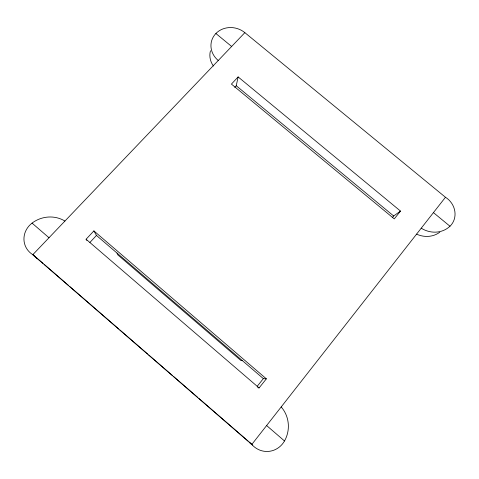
<?xml version="1.0" encoding="UTF-8"?>
<svg xmlns="http://www.w3.org/2000/svg" width="479" height="479" viewBox="0 0 479 479"><rect width="100%" height="100%" fill="white"/><g stroke="black" fill="none" stroke-linecap="round" stroke-linejoin="round"><path stroke-width="0.72" d="M234.728 87.346L236.237 85.735L238.135 76.927L400.51 211.077L394.277 218.879L231.423 84.094L238.135 76.927M218.25 60.498A20.777 18.897 16.1 0 1 215.795 33.602A20.777 18.897 16.1 0 1 244.847 32.644L445.464 197.264L251.804 444.452L32.817 254.684A20.603 19.34 -20.7 0 1 32.057 223.112A28.405 26.728 -21.4 0 1 64.928 221.058M257.702 387.673L259.091 387.924L266.36 378.835L93.89 230.902L86.082 239.237L86.891 240.458M257.193 386.325L263.354 378.626L266.36 378.835M392.253 217.723L393.654 215.975L400.51 211.077M89.926 242.446L96.465 235.44L93.89 230.902M244.847 32.644L32.817 254.684L43.08 263.42M242.146 360.43L241.057 360.621L117.888 254.93L116.984 253.044M215.891 33.5L231.644 46.475M433.435 212.616L449.979 226.238A25.195 23.058 46.2 0 1 421.227 228.196M236.237 85.735L393.654 215.975M96.465 235.44L263.354 378.626M86.082 239.237L259.091 387.924M32.057 223.112L49.002 237.74M266.623 425.544L284.508 440.973A21.513 20.459 -88.9 0 1 251.804 444.452L249.224 442.051A20.789 19.795 -88.5 0 0 252.439 445.039M44.212 264.402L68.497 285.442M69.623 286.424L118.756 329.001M119.888 329.977L147.562 353.957M148.694 354.939L172.41 375.494M173.542 376.47L197.827 397.516M198.959 398.498L248.092 441.075M281.203 406.934A28.644 27.297 -88.1 0 1 284.508 440.973M445.464 197.264A18.926 17.304 46.9 0 1 449.979 226.238M37.434 258.528A19.926 18.741 -21.2 0 1 32.907 254.612M213.406 66.006A20.16 18.406 16 0 1 210.473 50.768M439.806 232.213A24.435 22.435 46.4 0 1 416.604 234.141"/></g></svg>
